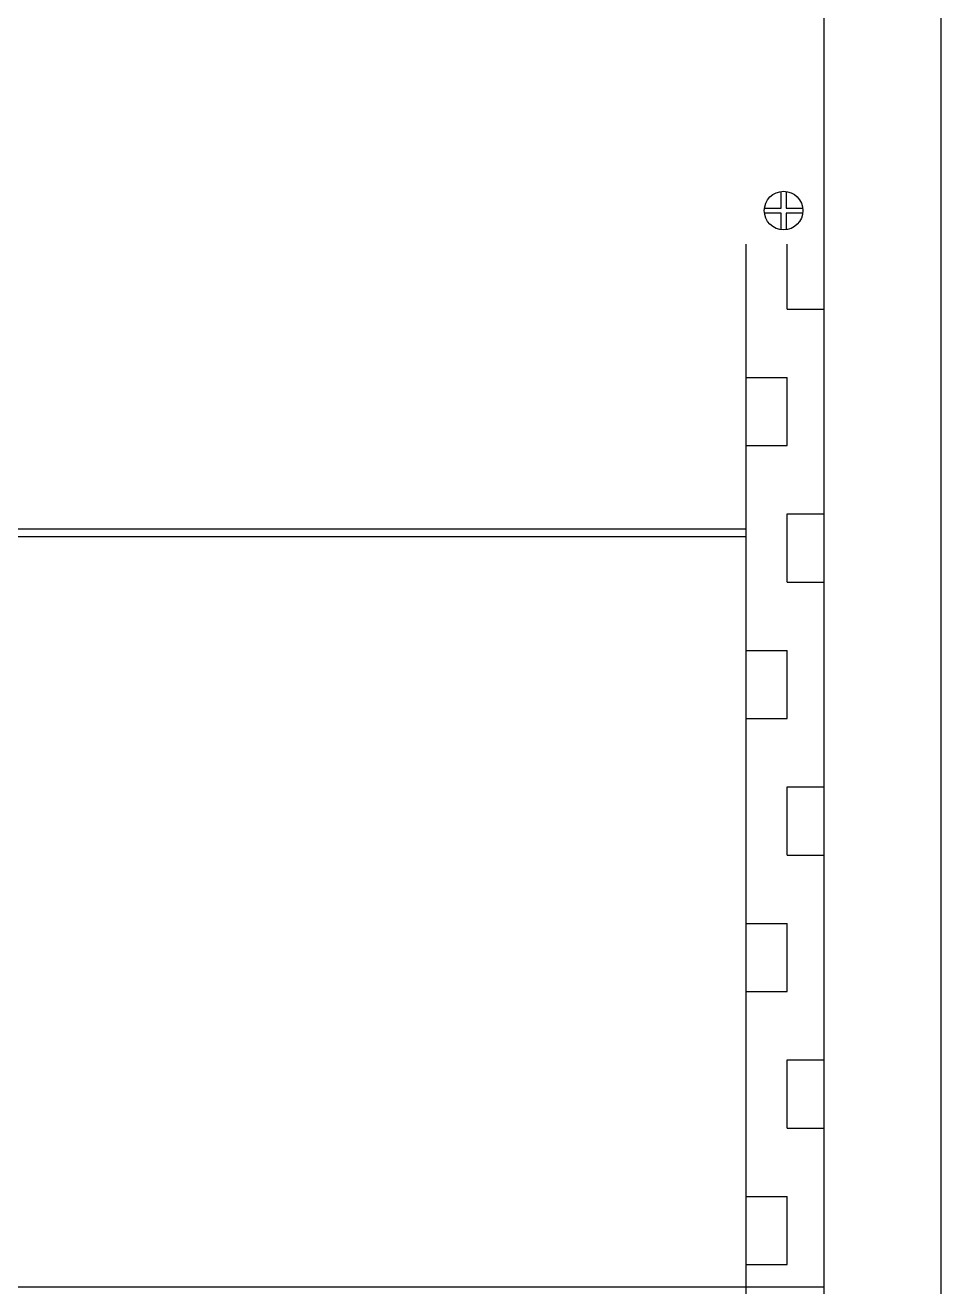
# Model space of a CAD drawing. Header units: millimetres. Extents: x 330554 to 656471, y 11007 to 130943.
# Drawn here: x 467002 to 467589, y 102695 to 103504 of the extents above; entities that cross this region are included whole.
import ezdxf

# ---------------------------------------------------------------- set-up
doc = ezdxf.new("R2010")
doc.units = ezdxf.units.MM
doc.header["$LTSCALE"] = 6
doc.layers.add('Nen', color=7, linetype='Continuous')

msp = doc.modelspace()

# ---------------------------------------------------------------- hatches: boundary and pattern name
at = {"layer": 'Nen'}
h = msp.add_hatch(dxfattribs=at)
h.set_pattern_fill('BOX', color=256, scale=175, style=0)
h.set_pattern_definition([(90, (412234.16, 100171.43), (-175, 1e-14), []), (90, (412277.91, 100171.43), (-175, 1e-14), []), (0, (412234.16, 100171.43), (0, 175), [-43.75, 43.75]), (0, (412234.16, 100215.18), (0, 175), [-43.75, 43.75]), (0, (412234.16, 100258.93), (0, 175), [43.75, -43.75]), (0, (412234.16, 100302.68), (0, 175), [43.75, -43.75]), (90, (412321.66, 100171.43), (-175, 1e-14), [43.75, -43.75]), (90, (412365.41, 100171.43), (-175, 1e-14), [43.75, -43.75])])
h.paths.add_polyline_path([(467513.975, 103363.201), (467463.975, 103363.201), (467463.975, 100050.701), (467513.975, 100050.701)])
h.paths.add_polyline_path([(467463.975, 104238.201), (467513.975, 104238.201), (467513.975, 104550.701), (467463.975, 104550.701)])

# ---------------------------------------------------------------- linework, layer by layer
msp.add_line((467513.975, 104550.701), (467513.975, 100050.701))
msp.add_lwpolyline([(465713.975, 104550.701), (467588.975, 104550.701), (467588.975, 100050.701), (465713.975, 100050.701)], close=True)
msp.add_lwpolyline([(467463.975, 103363.201), (467463.975, 100050.821)])
msp.add_circle((467488.281, 103384.698), 12.389)
for p, q in [((465838.975, 103180.701), (467463.975, 103180.701)), ((465838.975, 103175.701), (467463.975, 103175.701))]:
    msp.add_line(p, q, dxfattribs=at)
for points in [[(467486.708, 103386.27), (467486.708, 103396.986)], [(467489.853, 103396.986), (467489.853, 103386.27)], [(467475.992, 103386.27), (467486.708, 103386.27)], [(467486.708, 103383.125), (467475.992, 103383.125)], [(467486.708, 103372.409), (467486.708, 103383.125)], [(467489.853, 103386.27), (467500.569, 103386.27)], [(467489.853, 103383.125), (467489.853, 103372.409)], [(467500.569, 103383.125), (467489.853, 103383.125)], [(466980.692, 102694.869), (467514.283, 102694.869)]]:
    msp.add_lwpolyline(points, dxfattribs=at)

doc.saveas('drawing.dxf')
